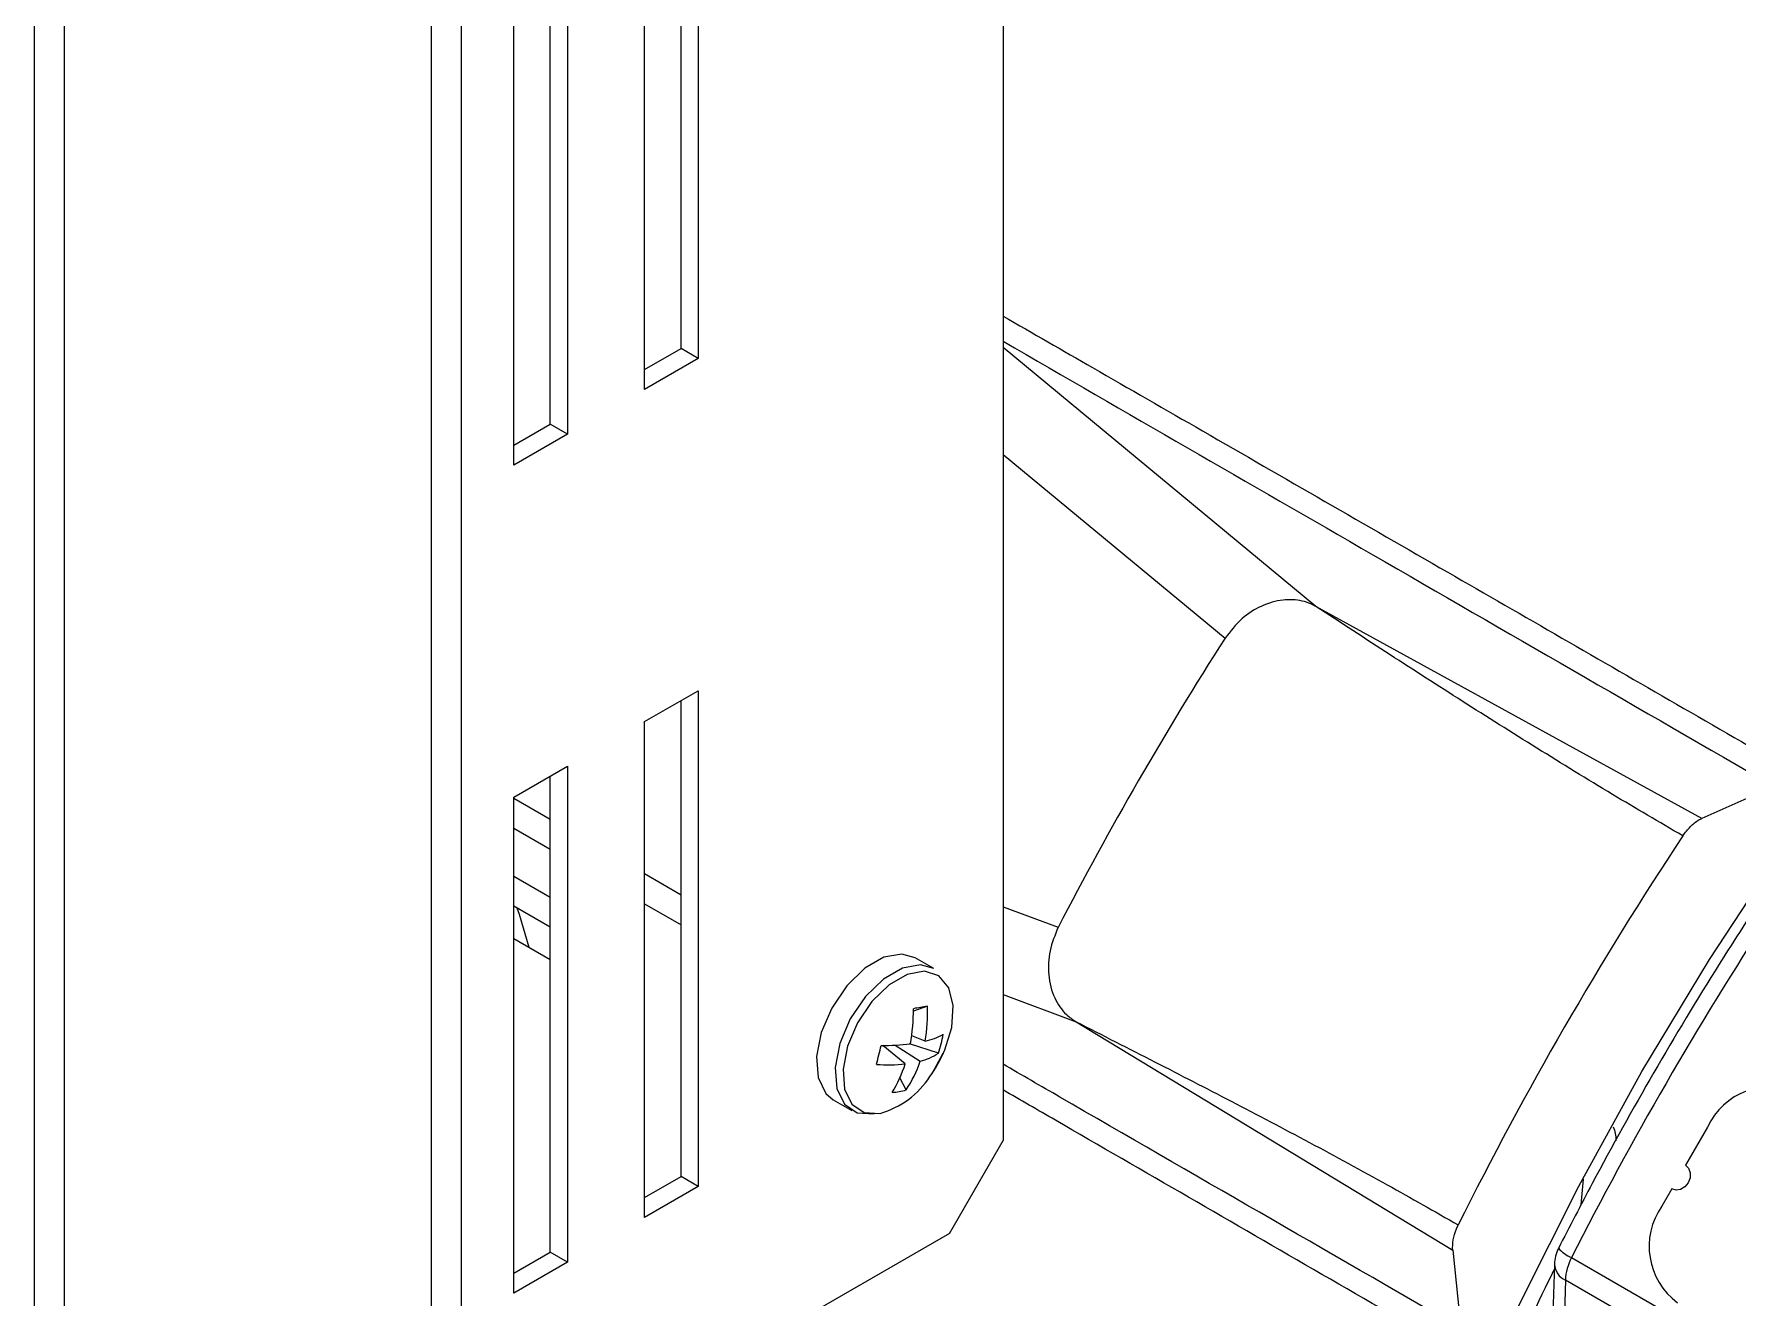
# Model space of a CAD drawing. Extents: x 17.3 to 113.1, y 4.8 to 84.5.
# Drawn here: x 22.307 to 25.113, y 67.028 to 69.109 of the extents above; entities that cross this region are included whole.
import ezdxf

# ---------------------------------------------------------------- set-up
doc = ezdxf.new("R2010")
doc.units = 0
doc.header["$MEASUREMENT"] = 0
doc.layers.add('OBJECT', color=7, linetype='CONTINUOUS')

msp = doc.modelspace()

# ---------------------------------------------------------------- linework, layer by layer
at = {"layer": 'OBJECT'}
for p, q in [((23.9027, 72.615), (23.9027, 67.2871)), ((22.3065, 72.2017), (22.3065, 66.6696)), ((23.01, 72.2017), (23.01, 66.6696)), ((22.356, 72.1898), (22.356, 66.6578)), ((22.9605, 72.1898), (22.9605, 66.6578)), ((23.4007, 69.3913), (23.4007, 68.5748)), ((23.3724, 68.5911), (23.3724, 69.375)), ((23.3123, 68.5238), (23.3123, 69.3403)), ((23.1567, 68.4666), (23.1567, 69.2505)), ((23.185, 69.2668), (23.185, 68.4503)), ((23.0966, 68.3993), (23.0966, 69.2158)), ((23.3123, 68.5564), (23.3724, 68.5911)), ((23.4007, 68.5748), (23.3123, 68.5238)), ((23.4007, 68.5748), (23.3724, 68.5911)), ((24.418, 68.1665), (23.9027, 68.5928)), ((23.0966, 68.4319), (23.1567, 68.4666)), ((23.185, 68.4503), (23.1567, 68.4666)), ((23.185, 68.4503), (23.0966, 68.3993)), ((23.9027, 68.4166), (24.2685, 68.1143)), ((25.054, 67.8173), (24.418, 68.1665)), ((23.3123, 67.9767), (23.4007, 68.0277)), ((23.3724, 67.2275), (23.3724, 68.0114)), ((23.4007, 68.0277), (23.4007, 67.2112)), ((23.3123, 67.1602), (23.3123, 67.9767)), ((23.0966, 67.8522), (23.185, 67.9032)), ((23.185, 67.9032), (23.185, 67.0867)), ((23.1567, 67.103), (23.1567, 67.8869)), ((25.1726, 67.8701), (25.054, 67.8173)), ((23.0966, 67.0357), (23.0966, 67.8522)), ((23.1567, 67.8157), (23.0966, 67.8504)), ((23.0966, 67.8014), (23.1567, 67.7667)), ((23.1567, 67.6871), (23.0966, 67.7218)), ((23.3724, 67.6912), (23.3123, 67.7259)), ((23.1567, 67.6381), (23.0966, 67.6728)), ((23.3123, 67.6769), (23.3724, 67.6422)), ((23.9027, 67.6717), (23.9935, 67.638)), ((23.0966, 67.6198), (23.1567, 67.5851)), ((23.7888, 67.57), (23.7581, 67.5877)), ((23.7781, 67.5081), (23.7552, 67.4999)), ((23.9027, 67.5271), (24.023, 67.4824)), ((24.023, 67.4824), (24.6434, 67.1062)), ((23.7746, 67.4507), (23.7522, 67.4594)), ((23.7416, 67.413), (23.7045, 67.4434)), ((23.7062, 67.4419), (23.7055, 67.4434)), ((23.7251, 67.444), (23.7662, 67.4174)), ((23.7962, 67.4308), (23.7486, 67.446)), ((23.743, 67.3701), (23.7328, 67.39)), ((23.6231, 67.3539), (23.6538, 67.3362)), ((25.0631, 67.3088), (25.0269, 67.2461)), ((23.8144, 67.134), (23.9027, 67.2871)), ((23.3123, 67.1928), (23.3724, 67.2275)), ((23.4007, 67.2112), (23.3724, 67.2275)), ((24.855, 67.181), (24.859, 67.2232)), ((23.4007, 67.2112), (23.3123, 67.1602)), ((25.0044, 67.2071), (24.9881, 67.1789)), ((23.8144, 67.134), (23.01, 66.6696)), ((23.0966, 67.0683), (23.1567, 67.103)), ((23.185, 67.0867), (23.0966, 67.0357)), ((23.185, 67.0867), (23.1567, 67.103)), ((24.6434, 67.1062), (24.657, 66.9771)), ((24.8392, 67.0941), (25.513, 66.7051)), ((24.8291, 67.0568), (24.8212, 66.7828)), ((25.5029, 66.6678), (24.8291, 67.0568))]:
    msp.add_line(p, q, dxfattribs=at)
at = {"layer": 'OBJECT', "flags": 128}
for points in [[(24.3233, 65.655), (24.3566, 65.8461), (24.3998, 66.0399), (24.4525, 66.2355), (24.5147, 66.4322), (24.5859, 66.629), (24.666, 66.8251), (24.7545, 67.0195), (24.8511, 67.2116), (24.9552, 67.4003), (25.0666, 67.5848), (25.1846, 67.7645), (25.3088, 67.9383), (25.4385, 68.1057), (25.5733, 68.2658), (25.7126, 68.418), (25.8556, 68.5615), (26.0019, 68.6957), (26.1506, 68.8201)], [(23.1222, 67.605), (23.1061, 67.6592), (23.1021, 67.6696)], [(23.7581, 67.5877), (23.7361, 67.594), (23.7064, 67.5886), (23.6749, 67.5705), (23.6452, 67.5416), (23.6204, 67.505), (23.6032, 67.4647), (23.5955, 67.425), (23.5981, 67.3904), (23.6107, 67.3644), (23.6231, 67.3539)], [(23.7888, 67.57), (23.7668, 67.5763), (23.737, 67.5709), (23.7056, 67.5528), (23.6759, 67.5238), (23.6511, 67.4872), (23.6339, 67.4469), (23.6262, 67.4073), (23.6287, 67.3726), (23.6414, 67.3467), (23.6626, 67.3323), (23.6903, 67.3309), (23.6903, 67.3309)], [(23.8043, 67.4306), (23.8061, 67.4346), (23.8182, 67.4732), (23.8206, 67.5091), (23.8133, 67.5385), (23.7969, 67.558), (23.7733, 67.5656), (23.7449, 67.5605), (23.715, 67.5432), (23.6866, 67.5156), (23.663, 67.4807), (23.6466, 67.4423), (23.6392, 67.4045), (23.6417, 67.3714), (23.6537, 67.3466), (23.674, 67.3329), (23.7003, 67.3316), (23.7003, 67.3316)], [(23.7823, 67.3924), (23.7858, 67.3974), (23.8043, 67.4306)], [(25.0269, 67.2461), (25.0321, 67.2411), (25.0348, 67.2339), (25.0346, 67.2255), (25.0315, 67.2174), (25.026, 67.2106), (25.0189, 67.2063), (25.0113, 67.205), (25.0044, 67.2071)]]:
    msp.add_lwpolyline(points, dxfattribs=at)
at = {"layer": 'OBJECT'}
for centre, radius, start, end in [((29.3542, 64.8605), 6.0375, 147.38935, 152.61065), ((30.066, 64.4496), 6.0486, 146.49364, 153.50635), ((30.2492, 64.3438), 6.069, 146.88862, 153.05247), ((23.4503, 67.5018), 0.3048, 349.4934, 0.4103), ((23.8966, 66.786), 0.7318, 99.3188, 101.1409), ((23.5219, 67.4947), 0.2565, 350.1134, 3.0013), ((23.7515, 67.5566), 0.1085, 282.32, 298.9849), ((23.6244, 67.4909), 0.182, 340.7127, 350.7891), ((22.8806, 67.6355), 0.8436, 344.6648, 346.8364), ((23.7027, 67.8324), 0.3891, 269.897, 276.9894), ((23.745, 67.5056), 0.0907, 283.524, 304.3653), ((23.6031, 67.5213), 0.2208, 324.2814, 335.724), ((23.7141, 67.6851), 0.2735, 265.8211, 275.7814), ((23.6611, 67.4702), 0.144, 285.7951, 327.3256), ((23.5353, 67.479), 0.2166, 328.5673, 342.2817), ((23.5792, 67.4796), 0.1971, 326.2462, 341.6173), ((23.7136, 67.4678), 0.102, 273.6792, 286.7803), ((25.1678, 67.2604), 0.1153, 66.3568, 155.1837), ((25.0823, 67.1125), 0.1153, 144.815, 233.6486), ((24.8729, 67.0812), 0.062, 153.056, 178.3225), ((24.842, 67.0851), 0.0311, 183.7935, 245.526), ((24.8677, 67.1573), 0.0693, 223.8151, 245.7422), ((24.9164, 67.0532), 0.0874, 152.0634, 177.6046)]:
    msp.add_arc(centre, radius, start, end, dxfattribs=at)
for points, knots in [([(23.9027, 68.6446), (23.9519, 68.6164), (24.0611, 68.5535), (24.2378, 68.4518), (24.4327, 68.3396), (24.6301, 68.2259), (24.8233, 68.1145), (25.0122, 68.0055), (25.1387, 67.9325), (25.202, 67.8959)], [0, 0, 0, 0, 0.1149, 0.255469, 0.411197, 0.566925, 0.711283, 0.855642, 1, 1, 1, 1]), ([(23.9027, 68.6033), (24.1051, 68.4865), (24.5237, 68.2447), (24.9515, 67.9978), (25.1726, 67.8701)], [0, 0, 0, 0, 0.4833143, 1, 1, 1, 1]), ([(24.418, 68.1665), (24.4152, 68.168), (24.4082, 68.1717), (24.3907, 68.1772), (24.363, 68.1789), (24.3281, 68.1686), (24.2939, 68.147), (24.2772, 68.1255), (24.2685, 68.1143)], [0, 0, 0, 0, 0.061294, 0.157978, 0.353025, 0.568965, 0.775601, 1, 1, 1, 1]), ([(25.0225, 67.7886), (24.9838, 67.8112), (24.903, 67.8585), (24.7821, 67.9328), (24.6601, 68.0097), (24.5388, 68.0877), (24.4587, 68.1399), (24.418, 68.1665)], [0, 0, 0, 0, 0.187145, 0.391348, 0.595125, 0.793954, 1, 1, 1, 1]), ([(25.0225, 67.7886), (25.0265, 67.7939), (25.0345, 67.8046), (25.0459, 67.8134), (25.0523, 67.8165), (25.054, 67.8173)], [0, 0, 0, 0, 0.425023, 0.850044, 1, 1, 1, 1]), ([(25.1418, 67.6701), (25.122, 67.6393), (25.0645, 67.5502), (24.9739, 67.3993), (24.8863, 67.2425), (24.8361, 67.145), (24.8176, 67.1093)], [0, 0, 0, 0, 0.169694, 0.491692, 0.81372, 1, 1, 1, 1]), ([(23.9935, 67.638), (23.9883, 67.6252), (23.9779, 67.5998), (23.9761, 67.5584), (23.9857, 67.5215), (24.0033, 67.4959), (24.0175, 67.4862), (24.023, 67.4824)], [0, 0, 0, 0, 0.217935, 0.435233, 0.661573, 0.868603, 1, 1, 1, 1]), ([(24.023, 67.4824), (24.0664, 67.4604), (24.1516, 67.4171), (24.2798, 67.3511), (24.4075, 67.284), (24.5322, 67.2164), (24.6136, 67.17), (24.6526, 67.1479)], [0, 0, 0, 0, 0.206023, 0.404822, 0.608638, 0.812834, 1, 1, 1, 1]), ([(24.657, 66.9771), (24.4354, 67.105), (24.182, 67.2513), (23.9339, 67.3945), (23.9027, 67.4125)], [0, 0, 0, 0, 0.874374, 1, 1, 1, 1]), ([(24.6494, 66.9387), (24.5755, 66.9813), (24.4279, 67.0666), (24.2079, 67.1937), (24.0328, 67.2949), (23.9314, 67.3536), (23.9027, 67.3702)], [0, 0, 0, 0, 0.2945534, 0.5890895, 0.8836085, 1, 1, 1, 1]), ([(24.9079, 67.3092), (24.9104, 67.3021), (24.913, 67.2947), (24.9123, 67.2865), (24.9123, 67.2862)], [0, 0, 0, 0, 0.968855, 1, 1, 1, 1]), ([(24.6434, 67.1062), (24.6433, 67.1117), (24.6432, 67.1227), (24.6477, 67.1376), (24.6516, 67.1457), (24.6526, 67.1479)], [0, 0, 0, 0, 0.425021, 0.850043, 1, 1, 1, 1]), ([(24.8113, 67.0828), (24.8085, 66.9959), (24.804, 66.8535), (24.8007, 66.7102), (24.7994, 66.6543)], [0, 0, 0, 0, 0.609928, 1, 1, 1, 1]), ([(24.8111, 67.0756), (24.8094, 67.0722), (24.7796, 67.0122), (24.7263, 66.8941), (24.6545, 66.7212), (24.5907, 66.5473), (24.5348, 66.3734), (24.487, 66.2001), (24.4477, 66.0283), (24.4169, 65.8609), (24.4036, 65.7527), (24.397, 65.6998)], [0, 0, 0, 0, 0.00756, 0.132233, 0.256936, 0.381664, 0.506421, 0.631214, 0.756049, 0.880931, 1, 1, 1, 1])]:
    msp.add_open_spline(points, degree=3, knots=knots, dxfattribs=at)

doc.saveas('drawing.dxf')
